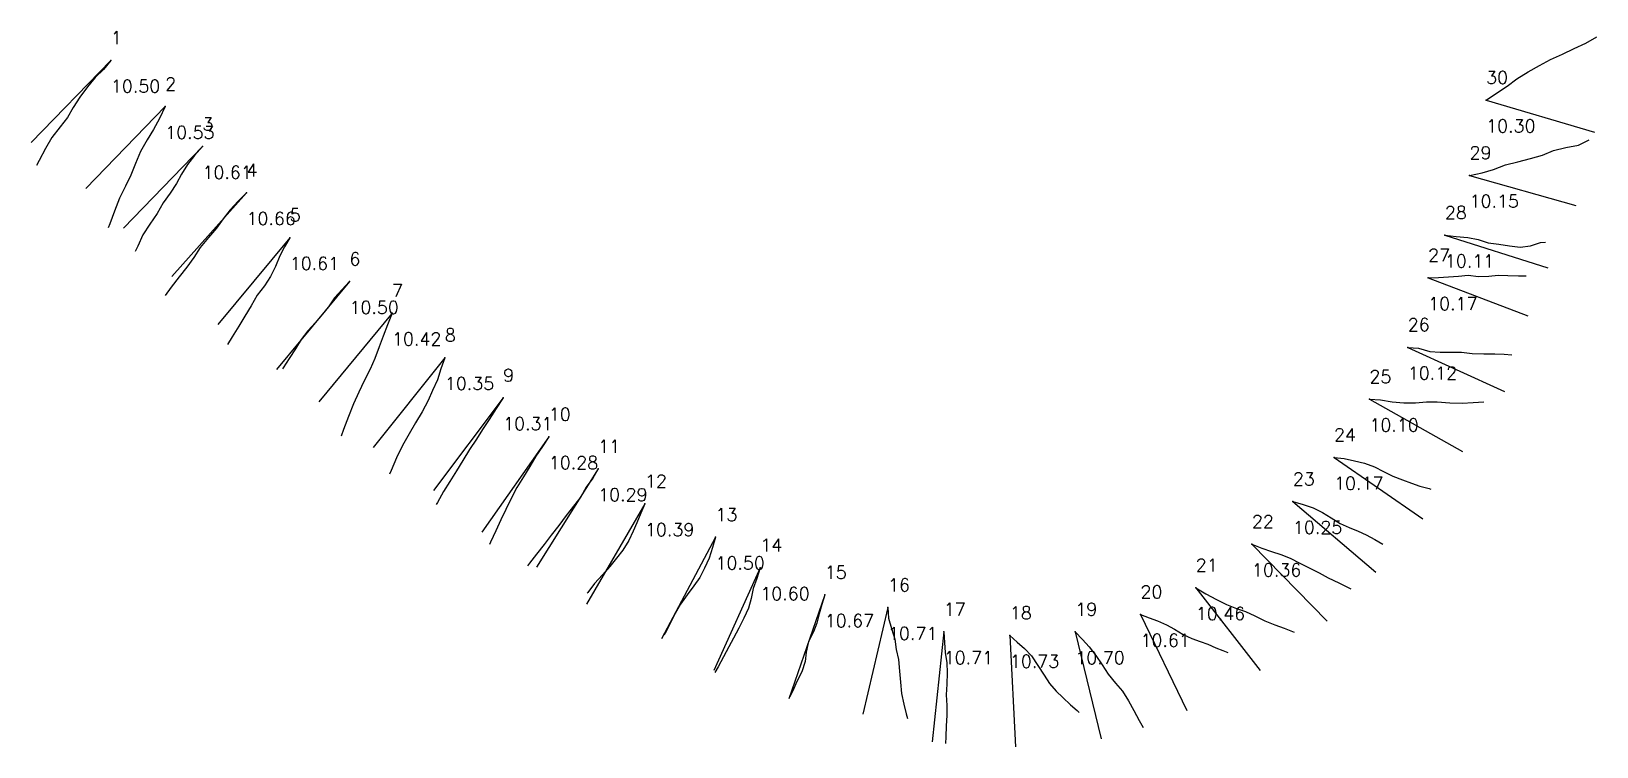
# Model space of a CAD drawing. Extents: x 748569.8 to 748606.5, y 8930331 to 8930347.8.
import ezdxf

# ---------------------------------------------------------------- set-up
doc = ezdxf.new("R2010")
doc.units = 0
for name, color, linetype in [('Hole', 7, 'Continuous'), ('Length', 7, 'Continuous'), ('Number', 7, 'Continuous'), ('Real Hole', 7, 'Continuous'), ('Theoretical Hole', 7, 'Continuous')]:
    doc.layers.add(name, color=color, linetype=linetype)
doc.styles.get("Standard").update_dxf_attribs({"font": 'simplex.shx'})

msp = doc.modelspace()

# ---------------------------------------------------------------- linework, layer by layer
at = {"layer": 'Hole', "color": 244, "true_color": 0x0a11ff}
for p in [(748571.673, 8930347.103, 190.252), (748603.897, 8930346.17, 190.036), (748572.945, 8930346.018, 190.253), (748573.818, 8930345.082, 190.3), (748603.508, 8930344.407, 189.917), (748574.85, 8930344.001, 190.5), (748575.864, 8930342.948, 190.415), (748602.93, 8930343.006, 189.896), (748577.263, 8930341.918, 190.25), (748602.537, 8930342.006, 189.932), (748578.26, 8930341.179, 190.216), (748602.06, 8930340.378, 189.932), (748579.498, 8930340.135, 190.085), (748580.863, 8930339.194, 190.089), (748601.161, 8930339.161, 189.933), (748581.934, 8930338.279, 190.079), (748600.333, 8930337.798, 189.971), (748583.09, 8930337.528, 190.032), (748584.187, 8930336.711, 190.13), (748599.369, 8930336.762, 190.019), (748585.839, 8930335.927, 190.288), (748598.408, 8930335.765, 190.128), (748586.89, 8930335.211, 190.41), (748588.399, 8930334.576, 190.519), (748597.093, 8930334.743, 190.294), (748589.881, 8930334.278, 190.567), (748595.797, 8930334.116, 190.47), (748591.187, 8930333.709, 190.538), (748594.271, 8930333.708, 190.58), (748592.737, 8930333.625, 190.533)]:
    msp.add_point(p, dxfattribs=at)
at = {"layer": 'Real Hole', "color": 1, "true_color": 0xff0000}
for points in [[(748603.897, 8930346.17, 190.036), (748604.14, 8930346.333, 189.08), (748604.391, 8930346.496, 188.126), (748604.619, 8930346.667, 187.167), (748604.879, 8930346.838, 186.217), (748605.145, 8930346.979, 185.263), (748605.405, 8930347.123, 184.308), (748605.685, 8930347.25, 183.357), (748605.962, 8930347.379, 182.405), (748606.23, 8930347.508, 181.45), (748606.487, 8930347.652, 180.494)], [(748571.673, 8930347.103, 190.252), (748571.496, 8930346.891, 189.291), (748571.308, 8930346.701, 188.327), (748571.125, 8930346.483, 187.369), (748570.946, 8930346.239, 186.416), (748570.789, 8930345.999, 185.458), (748570.653, 8930345.768, 184.494), (748570.481, 8930345.546, 183.534), (748570.293, 8930345.296, 182.584), (748570.138, 8930345.036, 181.631), (748569.991, 8930344.754, 180.683), (748569.932, 8930344.642, 180.304)], [(748572.945, 8930346.018, 190.253), (748572.812, 8930345.742, 189.301), (748572.672, 8930345.481, 188.346), (748572.521, 8930345.238, 187.388), (748572.366, 8930344.971, 186.437), (748572.246, 8930344.687, 185.485), (748572.142, 8930344.409, 184.53), (748572.015, 8930344.152, 183.572), (748571.876, 8930343.87, 182.623), (748571.76, 8930343.572, 181.676), (748571.646, 8930343.272, 180.729), (748571.61, 8930343.178, 180.446)], [(748573.818, 8930345.082, 190.3), (748573.635, 8930344.873, 189.339), (748573.466, 8930344.666, 188.376), (748573.327, 8930344.437, 187.412), (748573.209, 8930344.216, 186.444), (748573.063, 8930343.99, 185.481), (748572.899, 8930343.761, 184.521), (748572.759, 8930343.518, 183.562), (748572.585, 8930343.268, 182.609), (748572.425, 8930343.015, 181.655), (748572.304, 8930342.752, 180.698), (748572.243, 8930342.627, 180.218)], [(748603.508, 8930344.407, 189.917), (748603.8, 8930344.464, 188.962), (748604.07, 8930344.549, 188.003), (748604.351, 8930344.658, 187.05), (748604.64, 8930344.725, 186.095), (748604.936, 8930344.804, 185.143), (748605.22, 8930344.885, 184.187), (748605.474, 8930344.991, 183.226), (748605.767, 8930345.065, 182.273), (748606.062, 8930345.113, 181.319), (748606.31, 8930345.24, 180.358)], [(748574.85, 8930344.001, 190.5), (748574.655, 8930343.802, 189.54), (748574.467, 8930343.604, 188.578), (748574.306, 8930343.387, 187.615), (748574.148, 8930343.169, 186.652), (748573.958, 8930342.955, 185.693), (748573.768, 8930342.715, 184.741), (748573.618, 8930342.484, 183.78), (748573.452, 8930342.259, 182.82), (748573.274, 8930342.027, 181.864), (748573.088, 8930341.786, 180.911), (748572.943, 8930341.594, 180.148)], [(748575.864, 8930342.948, 190.415), (748575.742, 8930342.73, 189.447), (748575.635, 8930342.521, 188.475), (748575.531, 8930342.271, 187.512), (748575.415, 8930342.036, 186.547), (748575.273, 8930341.822, 185.58), (748575.102, 8930341.599, 184.621), (748574.96, 8930341.349, 183.663), (748574.81, 8930341.11, 182.704), (748574.667, 8930340.872, 181.743), (748574.515, 8930340.626, 180.786), (748574.409, 8930340.445, 180.118)], [(748602.93, 8930343.006, 189.896), (748603.193, 8930342.973, 188.932), (748603.464, 8930342.955, 187.969), (748603.707, 8930342.908, 187), (748603.946, 8930342.828, 186.033), (748604.196, 8930342.798, 185.065), (748604.442, 8930342.76, 184.097), (748604.695, 8930342.729, 183.129), (748604.936, 8930342.757, 182.159), (748605.169, 8930342.835, 181.19), (748605.288, 8930342.844, 180.704)], [(748577.263, 8930341.918, 190.25), (748577.083, 8930341.722, 189.286), (748576.916, 8930341.536, 188.318), (748576.769, 8930341.33, 187.35), (748576.631, 8930341.153, 186.376), (748576.461, 8930340.956, 185.41), (748576.286, 8930340.763, 184.445), (748576.131, 8930340.562, 183.478), (748575.999, 8930340.344, 182.511), (748575.854, 8930340.12, 181.547), (748575.709, 8930339.894, 180.584), (748575.693, 8930339.873, 180.487)], [(748602.537, 8930342.006, 189.932), (748602.784, 8930342.011, 188.963), (748603.017, 8930342.029, 187.991), (748603.247, 8930342.047, 187.018), (748603.479, 8930342.068, 186.045), (748603.716, 8930342.042, 185.074), (748603.962, 8930342.046, 184.105), (748604.175, 8930342.068, 183.128), (748604.406, 8930342.063, 182.155), (748604.653, 8930342.055, 181.186), (748604.831, 8930342.057, 180.509)], [(748578.26, 8930341.179, 190.216), (748578.155, 8930340.902, 189.261), (748578.051, 8930340.642, 188.301), (748577.961, 8930340.387, 187.338), (748577.858, 8930340.118, 186.381), (748577.749, 8930339.865, 185.419), (748577.608, 8930339.593, 184.467), (748577.482, 8930339.326, 183.512), (748577.361, 8930339.052, 182.558), (748577.24, 8930338.758, 181.61), (748577.12, 8930338.453, 180.665), (748577.065, 8930338.298, 180.193)], [(748602.06, 8930340.378, 189.932), (748602.308, 8930340.358, 188.964), (748602.575, 8930340.284, 188.003), (748602.819, 8930340.266, 187.033), (748603.068, 8930340.263, 186.065), (748603.318, 8930340.267, 185.096), (748603.571, 8930340.235, 184.129), (748603.843, 8930340.225, 183.167), (748604.101, 8930340.228, 182.201), (748604.323, 8930340.221, 181.226), (748604.498, 8930340.202, 180.446)], [(748579.498, 8930340.135, 190.085), (748579.406, 8930339.872, 189.125), (748579.323, 8930339.619, 188.161), (748579.209, 8930339.366, 187.2), (748579.108, 8930339.13, 186.234), (748578.964, 8930338.867, 185.279), (748578.808, 8930338.608, 184.326), (748578.662, 8930338.354, 183.37), (748578.509, 8930338.075, 182.422), (748578.367, 8930337.788, 181.475), (748578.239, 8930337.494, 180.528), (748578.202, 8930337.403, 180.244)], [(748580.863, 8930339.194, 190.089), (748580.698, 8930338.948, 189.134), (748580.537, 8930338.687, 188.182), (748580.384, 8930338.453, 187.222), (748580.243, 8930338.229, 186.257), (748580.077, 8930337.985, 185.302), (748579.918, 8930337.727, 184.349), (748579.771, 8930337.482, 183.391), (748579.616, 8930337.231, 182.435), (748579.469, 8930337, 181.474), (748579.327, 8930336.745, 180.517), (748579.298, 8930336.693, 180.326)], [(748601.161, 8930339.161, 189.933), (748601.421, 8930339.145, 188.968), (748601.691, 8930339.103, 188.006), (748601.968, 8930339.081, 187.045), (748602.244, 8930339.079, 186.084), (748602.501, 8930339.1, 185.118), (748602.749, 8930339.102, 184.149), (748603.047, 8930339.081, 183.194), (748603.335, 8930339.073, 182.237), (748603.595, 8930339.089, 181.272), (748603.842, 8930339.103, 180.302)], [(748581.934, 8930338.279, 190.079), (748581.786, 8930338.057, 189.115), (748581.632, 8930337.826, 188.154), (748581.493, 8930337.585, 187.194), (748581.343, 8930337.343, 186.235), (748581.185, 8930337.095, 185.28), (748581.052, 8930336.834, 184.323), (748580.926, 8930336.576, 183.366), (748580.809, 8930336.335, 182.402), (748580.689, 8930336.077, 181.443), (748580.568, 8930335.814, 180.486), (748580.545, 8930335.76, 180.295)], [(748600.333, 8930337.798, 189.971), (748600.571, 8930337.776, 189), (748600.816, 8930337.717, 188.032), (748601.045, 8930337.661, 187.061), (748601.283, 8930337.578, 186.093), (748601.495, 8930337.467, 185.122), (748601.711, 8930337.362, 184.151), (748601.935, 8930337.27, 183.181), (748602.146, 8930337.193, 182.206), (748602.341, 8930337.124, 181.228), (748602.558, 8930337.068, 180.254), (748602.598, 8930337.057, 180.058)], [(748583.09, 8930337.528, 190.032), (748582.963, 8930337.315, 189.063), (748582.812, 8930337.099, 188.099), (748582.681, 8930336.875, 187.133), (748582.515, 8930336.653, 186.172), (748582.344, 8930336.438, 185.21), (748582.168, 8930336.206, 184.254), (748581.991, 8930335.974, 183.297), (748581.822, 8930335.756, 182.336), (748581.643, 8930335.532, 181.378), (748581.479, 8930335.322, 180.414), (748581.432, 8930335.255, 180.126)], [(748584.187, 8930336.711, 190.13), (748584.094, 8930336.492, 189.159), (748584, 8930336.269, 188.188), (748583.909, 8930336.068, 187.213), (748583.806, 8930335.851, 186.242), (748583.667, 8930335.629, 185.277), (748583.518, 8930335.436, 184.308), (748583.361, 8930335.244, 183.339), (748583.19, 8930335.05, 182.373), (748583.008, 8930334.845, 181.411), (748582.848, 8930334.637, 180.446), (748582.833, 8930334.617, 180.349)], [(748599.369, 8930336.762, 190.019), (748599.611, 8930336.692, 189.051), (748599.84, 8930336.614, 188.081), (748600.06, 8930336.504, 187.112), (748600.267, 8930336.383, 186.141), (748600.473, 8930336.253, 185.171), (748600.687, 8930336.153, 184.199), (748600.896, 8930336.071, 183.225), (748601.089, 8930335.985, 182.247), (748601.288, 8930335.874, 181.274), (748601.475, 8930335.769, 180.297)], [(748585.839, 8930335.927, 190.288), (748585.768, 8930335.684, 189.321), (748585.692, 8930335.436, 188.355), (748585.58, 8930335.207, 187.388), (748585.471, 8930334.988, 186.418), (748585.333, 8930334.789, 185.448), (748585.177, 8930334.582, 184.482), (748585.022, 8930334.36, 183.519), (748584.897, 8930334.138, 182.552), (748584.774, 8930333.904, 181.588), (748584.659, 8930333.679, 180.621), (748584.636, 8930333.633, 180.427)], [(748598.408, 8930335.765, 190.128), (748598.639, 8930335.671, 189.16), (748598.864, 8930335.591, 188.189), (748599.087, 8930335.527, 187.216), (748599.305, 8930335.441, 186.244), (748599.533, 8930335.322, 185.277), (748599.753, 8930335.21, 184.308), (748599.983, 8930335.095, 183.342), (748600.198, 8930334.98, 182.372), (748600.446, 8930334.859, 181.411), (748600.665, 8930334.754, 180.441), (748600.729, 8930334.722, 180.149)], [(748586.89, 8930335.211, 190.41), (748586.809, 8930334.96, 189.445), (748586.722, 8930334.723, 188.478), (748586.673, 8930334.489, 187.507), (748586.616, 8930334.267, 186.534), (748586.505, 8930334.032, 185.568), (748586.387, 8930333.799, 184.602), (748586.258, 8930333.565, 183.639), (748586.151, 8930333.356, 182.667), (748586.024, 8930333.128, 181.701), (748585.9, 8930332.894, 180.737), (748585.822, 8930332.762, 180.157)], [(748588.399, 8930334.576, 190.519), (748588.333, 8930334.349, 189.547), (748588.268, 8930334.134, 188.573), (748588.215, 8930333.915, 187.599), (748588.137, 8930333.71, 186.623), (748588.018, 8930333.483, 185.656), (748587.968, 8930333.238, 184.688), (748587.937, 8930333.017, 183.713), (748587.859, 8930332.775, 182.746), (748587.748, 8930332.547, 181.779), (748587.651, 8930332.325, 180.809), (748587.584, 8930332.187, 180.228)], [(748597.093, 8930334.743, 190.294), (748597.327, 8930334.599, 189.332), (748597.578, 8930334.466, 188.373), (748597.811, 8930334.35, 187.408), (748598.047, 8930334.256, 186.441), (748598.262, 8930334.188, 185.467), (748598.474, 8930334.09, 184.494), (748598.715, 8930333.969, 183.531), (748598.946, 8930333.879, 182.562), (748599.163, 8930333.8, 181.59), (748599.398, 8930333.701, 180.623)], [(748589.881, 8930334.278, 190.567), (748589.894, 8930334.028, 189.599), (748589.967, 8930333.787, 188.631), (748590.043, 8930333.542, 187.665), (748590.074, 8930333.298, 186.695), (748590.125, 8930333.061, 185.725), (748590.152, 8930332.79, 184.763), (748590.174, 8930332.531, 183.797), (748590.199, 8930332.266, 182.834), (748590.252, 8930332.019, 181.866), (748590.309, 8930331.791, 180.894), (748590.339, 8930331.679, 180.407)], [(748595.797, 8930334.116, 190.47), (748595.998, 8930334.04, 189.493), (748596.194, 8930333.971, 188.515), (748596.404, 8930333.872, 187.542), (748596.592, 8930333.77, 186.566), (748596.796, 8930333.647, 185.594), (748597.001, 8930333.552, 184.62), (748597.197, 8930333.484, 183.642), (748597.373, 8930333.42, 182.66), (748597.566, 8930333.336, 181.682), (748597.729, 8930333.273, 180.697), (748597.847, 8930333.228, 180.009)], [(748591.187, 8930333.709, 190.538), (748591.205, 8930333.46, 189.57), (748591.219, 8930333.226, 188.598), (748591.258, 8930332.983, 187.628), (748591.27, 8930332.747, 186.657), (748591.261, 8930332.487, 185.691), (748591.242, 8930332.234, 184.724), (748591.26, 8930331.989, 183.754), (748591.264, 8930331.751, 182.783), (748591.247, 8930331.506, 181.814), (748591.237, 8930331.249, 180.847), (748591.227, 8930331.092, 180.268)], [(748594.271, 8930333.708, 190.58), (748594.437, 8930333.533, 189.609), (748594.594, 8930333.363, 188.637), (748594.755, 8930333.154, 187.672), (748594.901, 8930332.939, 186.706), (748595.041, 8930332.718, 185.741), (748595.214, 8930332.512, 184.778), (748595.374, 8930332.32, 183.81), (748595.516, 8930332.098, 182.845), (748595.641, 8930331.869, 181.88), (748595.766, 8930331.634, 180.916), (748595.859, 8930331.468, 180.242)], [(748592.737, 8930333.625, 190.533), (748592.911, 8930333.467, 189.561), (748593.081, 8930333.317, 188.587), (748593.245, 8930333.146, 187.616), (748593.395, 8930332.925, 186.652), (748593.538, 8930332.694, 185.689), (748593.669, 8930332.499, 184.717), (748593.821, 8930332.319, 183.746), (748593.982, 8930332.169, 182.77), (748594.154, 8930332.004, 181.799), (748594.316, 8930331.866, 180.822), (748594.362, 8930331.82, 180.529)]]:
    msp.add_polyline3d(points, dxfattribs=at)
at = {"layer": 'Theoretical Hole', "color": 244, "true_color": 0x0a11ff}
for p, q in [((748571.673, 8930347.103, 190.252), (748569.808, 8930345.18, 180.099)), ((748603.897, 8930346.17, 190.036), (748606.437, 8930345.42, 180.082)), ((748572.945, 8930346.018, 190.253), (748571.084, 8930344.098, 180.068)), ((748573.818, 8930345.082, 190.3), (748571.965, 8930343.171, 180.029)), ((748603.508, 8930344.407, 189.917), (748605.998, 8930343.703, 180.102)), ((748574.85, 8930344.001, 190.5), (748573.099, 8930342.039, 180.169)), ((748575.864, 8930342.948, 190.415), (748574.181, 8930340.916, 180.138)), ((748602.93, 8930343.006, 189.896), (748605.34, 8930342.242, 180.107)), ((748577.263, 8930341.918, 190.25), (748575.555, 8930339.855, 180.097)), ((748602.537, 8930342.006, 189.932), (748604.872, 8930341.113, 180.074)), ((748578.26, 8930341.179, 190.216), (748576.542, 8930339.104, 180.15)), ((748602.06, 8930340.378, 189.932), (748604.324, 8930339.344, 180.123)), ((748579.498, 8930340.135, 190.085), (748577.821, 8930338.029, 180.091)), ((748580.863, 8930339.194, 190.089), (748579.235, 8930337.021, 180.143)), ((748601.161, 8930339.161, 189.933), (748603.343, 8930337.938, 180.148)), ((748581.934, 8930338.279, 190.079), (748580.367, 8930336.044, 180.168)), ((748600.333, 8930337.798, 189.971), (748602.416, 8930336.363, 180.121)), ((748583.09, 8930337.528, 190.032), (748581.644, 8930335.226, 180.108)), ((748584.187, 8930336.711, 190.13), (748582.82, 8930334.363, 180.102)), ((748599.369, 8930336.762, 190.019), (748601.31, 8930335.106, 180.091)), ((748585.839, 8930335.927, 190.288), (748584.573, 8930333.55, 180.139)), ((748598.408, 8930335.765, 190.128), (748600.168, 8930333.961, 180.079)), ((748586.89, 8930335.211, 190.41), (748585.801, 8930332.809, 180.143)), ((748588.399, 8930334.576, 190.519), (748587.56, 8930332.139, 180.165)), ((748597.093, 8930334.743, 190.294), (748598.602, 8930332.803, 180.127)), ((748589.881, 8930334.278, 190.567), (748589.295, 8930331.78, 180.169)), ((748595.797, 8930334.116, 190.47), (748596.881, 8930331.865, 180.158)), ((748591.187, 8930333.709, 190.538), (748590.916, 8930331.134, 180.146)), ((748594.271, 8930333.708, 190.58), (748594.878, 8930331.205, 180.195)), ((748592.737, 8930333.625, 190.533), (748592.868, 8930331.02, 180.125))]:
    msp.add_line(p, q, dxfattribs=at)

# ---------------------------------------------------------------- texts
at = {"layer": 'Length', "color": 244, "true_color": 0x0a11ff}
for s, p in [('10.50', (748571.673, 8930346.349, 190.252)), ('10.53', (748572.945, 8930345.264, 190.253)), ('10.30', (748603.897, 8930345.416, 190.036)), ('10.61', (748573.818, 8930344.328, 190.3)), ('10.15', (748603.508, 8930343.653, 189.917)), ('10.66', (748574.85, 8930343.247, 190.5)), ('10.61', (748575.864, 8930342.194, 190.415)), ('10.11', (748602.93, 8930342.252, 189.896)), ('10.50', (748577.263, 8930341.164, 190.25)), ('10.17', (748602.537, 8930341.252, 189.932)), ('10.42', (748578.26, 8930340.425, 190.216)), ('10.35', (748579.498, 8930339.381, 190.085)), ('10.12', (748602.06, 8930339.624, 189.932)), ('10.31', (748580.863, 8930338.44, 190.089)), ('10.10', (748601.161, 8930338.407, 189.933)), ('10.28', (748581.934, 8930337.525, 190.079)), ('10.29', (748583.09, 8930336.774, 190.032)), ('10.17', (748600.333, 8930337.044, 189.971)), ('10.25', (748599.369, 8930336.008, 190.019)), ('10.39', (748584.187, 8930335.957, 190.13)), ('10.50', (748585.839, 8930335.173, 190.288)), ('10.36', (748598.408, 8930335.011, 190.128)), ('10.60', (748586.89, 8930334.457, 190.41)), ('10.67', (748588.399, 8930333.822, 190.519)), ('10.46', (748597.093, 8930333.989, 190.294)), ('10.71', (748589.881, 8930333.524, 190.567)), ('10.61', (748595.797, 8930333.362, 190.47)), ('10.71', (748591.187, 8930332.955, 190.538)), ('10.73', (748592.737, 8930332.871, 190.533)), ('10.70', (748594.271, 8930332.954, 190.58))]:
    msp.add_text(s, height=0.3, dxfattribs=at).set_placement(p)
at = {"layer": 'Number', "color": 244, "true_color": 0x0a11ff}
for s, p in [('1', (748571.673, 8930347.484, 190.252)), ('2', (748572.945, 8930346.399, 190.253)), ('30', (748603.897, 8930346.551, 190.036)), ('3', (748573.818, 8930345.463, 190.3)), ('29', (748603.508, 8930344.788, 189.917)), ('4', (748574.85, 8930344.382, 190.5)), ('5', (748575.864, 8930343.329, 190.415)), ('28', (748602.93, 8930343.387, 189.896)), ('6', (748577.263, 8930342.299, 190.25)), ('27', (748602.537, 8930342.387, 189.932)), ('7', (748578.26, 8930341.56, 190.216)), ('26', (748602.06, 8930340.759, 189.932)), ('8', (748579.498, 8930340.516, 190.085)), ('9', (748580.863, 8930339.575, 190.089)), ('25', (748601.161, 8930339.542, 189.933)), ('10', (748581.934, 8930338.66, 190.079)), ('24', (748600.333, 8930338.179, 189.971)), ('11', (748583.09, 8930337.909, 190.032)), ('12', (748584.187, 8930337.092, 190.13)), ('23', (748599.369, 8930337.143, 190.019)), ('13', (748585.839, 8930336.308, 190.288)), ('22', (748598.408, 8930336.146, 190.128)), ('14', (748586.89, 8930335.592, 190.41)), ('15', (748588.399, 8930334.957, 190.519)), ('21', (748597.093, 8930335.124, 190.294)), ('16', (748589.881, 8930334.659, 190.567)), ('20', (748595.797, 8930334.497, 190.47)), ('17', (748591.187, 8930334.09, 190.538)), ('18', (748592.737, 8930334.006, 190.533)), ('19', (748594.271, 8930334.089, 190.58))]:
    msp.add_text(s, height=0.3, dxfattribs=at).set_placement(p)

doc.saveas('drawing.dxf')
